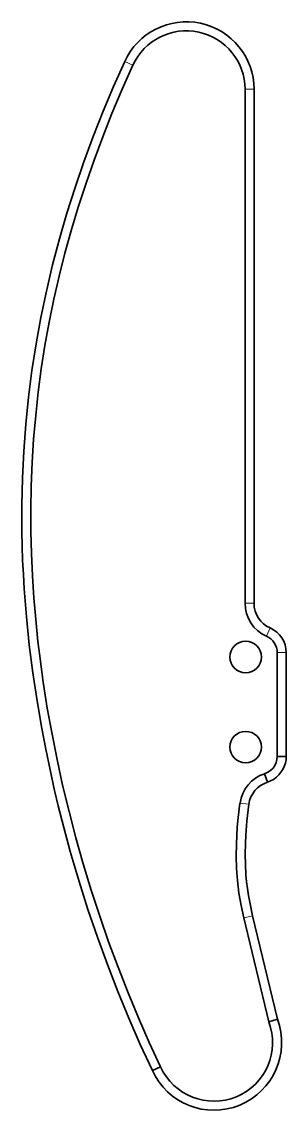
# Model space of a CAD drawing. Extents: x 580 to 609, y 360 to 481.
import ezdxf

# ---------------------------------------------------------------- set-up
doc = ezdxf.new("R2010")
doc.units = 0

msp = doc.modelspace()

# ---------------------------------------------------------------- linework, layer by layer
at = {"color": 7, "lineweight": 13, "ltscale": 0.025001}
for p, q in [((591.41, 476.51), (592.32, 476.1)), ((607.53, 413.62), (607.12, 412.7)), ((605.17, 394.04), (604.18, 394.17))]:
    msp.add_line(p, q, dxfattribs=at)
at = {"color": 7, "lineweight": 35}
for p, q in [((604.74, 473.43), (604.74, 416.36)), ((605.74, 416.36), (605.74, 473.43))]:
    msp.add_line(p, q, dxfattribs=at)
at = {"color": 7, "lineweight": 13, "ltscale": 0.025}
for p, q in [((605.74, 473.43), (604.74, 473.43)), ((605.74, 416.36), (604.74, 416.36)), ((609.31, 410.88), (608.31, 410.88))]:
    msp.add_line(p, q, dxfattribs=at)
at = {"color": 7, "lineweight": 35, "ltscale": 0.288229}
for p, q in [((608.31, 410.88), (608.31, 399.35)), ((609.31, 399.35), (609.31, 410.88))]:
    msp.add_line(p, q, dxfattribs=at)
at = {"color": 7, "lineweight": 35, "ltscale": 0.025}
for p, q in [((609.31, 399.35), (608.31, 399.35)), ((607.22, 396.49), (606.92, 397.44))]:
    msp.add_line(p, q, dxfattribs=at)
at = {"color": 7, "lineweight": 13, "ltscale": 0.024999}
msp.add_line((605.58, 381.66), (604.61, 381.42), dxfattribs=at)
at = {"color": 7, "lineweight": 35, "ltscale": 0.296465}
msp.add_line((604.61, 381.42), (607.37, 369.89), dxfattribs=at)
at = {"color": 7, "lineweight": 35, "ltscale": 0.294896}
msp.add_line((608.33, 370.18), (605.58, 381.66), dxfattribs=at)
at = {"color": 7, "lineweight": 35, "ltscale": 0.02505}
msp.add_line((607.37, 369.89), (608.33, 370.18), dxfattribs=at)
at = {"color": 7, "lineweight": 35, "ltscale": 0.025002}
msp.add_line((594.47, 364.47), (595.37, 364.89), dxfattribs=at)
at = {"color": 7, "lineweight": 35}
for points in [[(591.41, 476.51), (590.17, 473.76), (589, 470.99), (587.9, 468.19), (586.86, 465.38), (585.89, 462.54), (584.99, 459.69), (584.16, 456.82), (583.41, 453.93), (582.72, 451.02), (582.11, 448.1), (581.58, 445.16), (581.12, 442.2), (580.74, 439.23), (580.43, 436.25), (580.21, 433.26), (580.06, 430.26), (579.99, 427.26), (580, 424.26), (580.03, 422.71), (580.08, 421.16), (580.16, 419.57), (580.25, 417.98), (580.5, 414.85), (580.82, 411.73), (581.21, 408.63), (581.68, 405.54), (582.2, 402.47), (582.64, 400.16), (583.12, 397.86), (583.63, 395.57), (584.04, 393.86), (584.47, 392.17), (585.37, 388.8), (586.35, 385.47), (587.33, 382.36), (588.38, 379.29), (589.48, 376.25), (590.64, 373.25), (591.86, 370.28), (593.13, 367.36), (594.47, 364.47)], [(595.37, 364.89), (594.12, 367.6), (592.92, 370.34), (591.77, 373.12), (590.66, 375.94), (589.62, 378.77), (588.63, 381.63), (587.69, 384.51), (586.8, 387.43), (585.99, 390.32), (585.23, 393.24), (584.52, 396.18), (583.9, 399), (583.34, 401.84), (582.82, 404.71), (582.37, 407.59), (581.98, 410.48), (581.78, 412.12), (581.61, 413.76), (581.46, 415.36), (581.33, 416.97), (581.17, 419.42), (581.06, 421.87), (581, 424.32), (580.98, 426.77), (581.03, 429.38), (581.14, 431.99), (581.3, 434.6), (581.53, 437.2), (581.81, 439.8), (582.15, 442.38), (582.56, 444.98), (583.03, 447.56), (583.55, 450.14), (584.14, 452.7), (584.78, 455.25), (585.5, 457.85), (586.27, 460.44), (587.11, 463.02), (588, 465.58), (588.96, 468.17), (589.99, 470.75), (591.12, 473.43), (592.32, 476.1)], [(608.31, 399.35), (608.28, 399), (608.19, 398.67), (608.05, 398.36), (607.85, 398.07), (607.61, 397.83), (607.33, 397.63), (607.13, 397.52), (606.92, 397.44)], [(607.22, 396.49), (607.58, 396.63), (607.91, 396.81), (608.22, 397.04), (608.49, 397.3), (608.73, 397.59), (608.94, 397.91), (609.1, 398.25), (609.22, 398.61), (609.29, 398.98), (609.31, 399.35)], [(604.18, 394.17), (603.99, 392.58), (603.88, 391.49), (603.82, 390.57), (603.78, 389.65), (603.76, 388.28), (603.8, 386.92), (603.9, 385.58), (604.07, 384.19), (604.31, 382.81), (604.61, 381.42)], [(605.58, 381.66), (605.26, 383.17), (605.12, 383.93), (605.01, 384.69), (604.92, 385.44), (604.85, 386.19), (604.78, 387.34), (604.76, 388.5), (604.78, 389.68), (604.82, 390.6), (604.95, 392.18), (605.17, 394.04)]]:
    msp.add_lwpolyline(points, dxfattribs=at)
for centre in [(604.81, 410.39), (604.81, 400.39)]:
    msp.add_circle(centre, 1.75, dxfattribs=at)
for centre, radius, start, end in [((598.24, 473.43), 7.5, 0, 155.7145), ((598.24, 473.43), 6.5, 360, 155.753), ((608.74, 416.36), 4, 180, 246.0651), ((608.74, 416.36), 3, 180, 246.0651), ((606.31, 410.88), 3, 0, 66.0651), ((606.31, 410.88), 2, 360, 66.0651), ((608.15, 393.63), 4, 107.838, 172.2469), ((608.14, 393.63), 3, 107.838, 172.2469), ((601.3, 367.57), 7.5, 204.413, 20.3832), ((601.3, 367.57), 6.5, 204.3382, 20.8981)]:
    msp.add_arc(centre, radius, start, end, dxfattribs=at)

doc.saveas('drawing.dxf')
